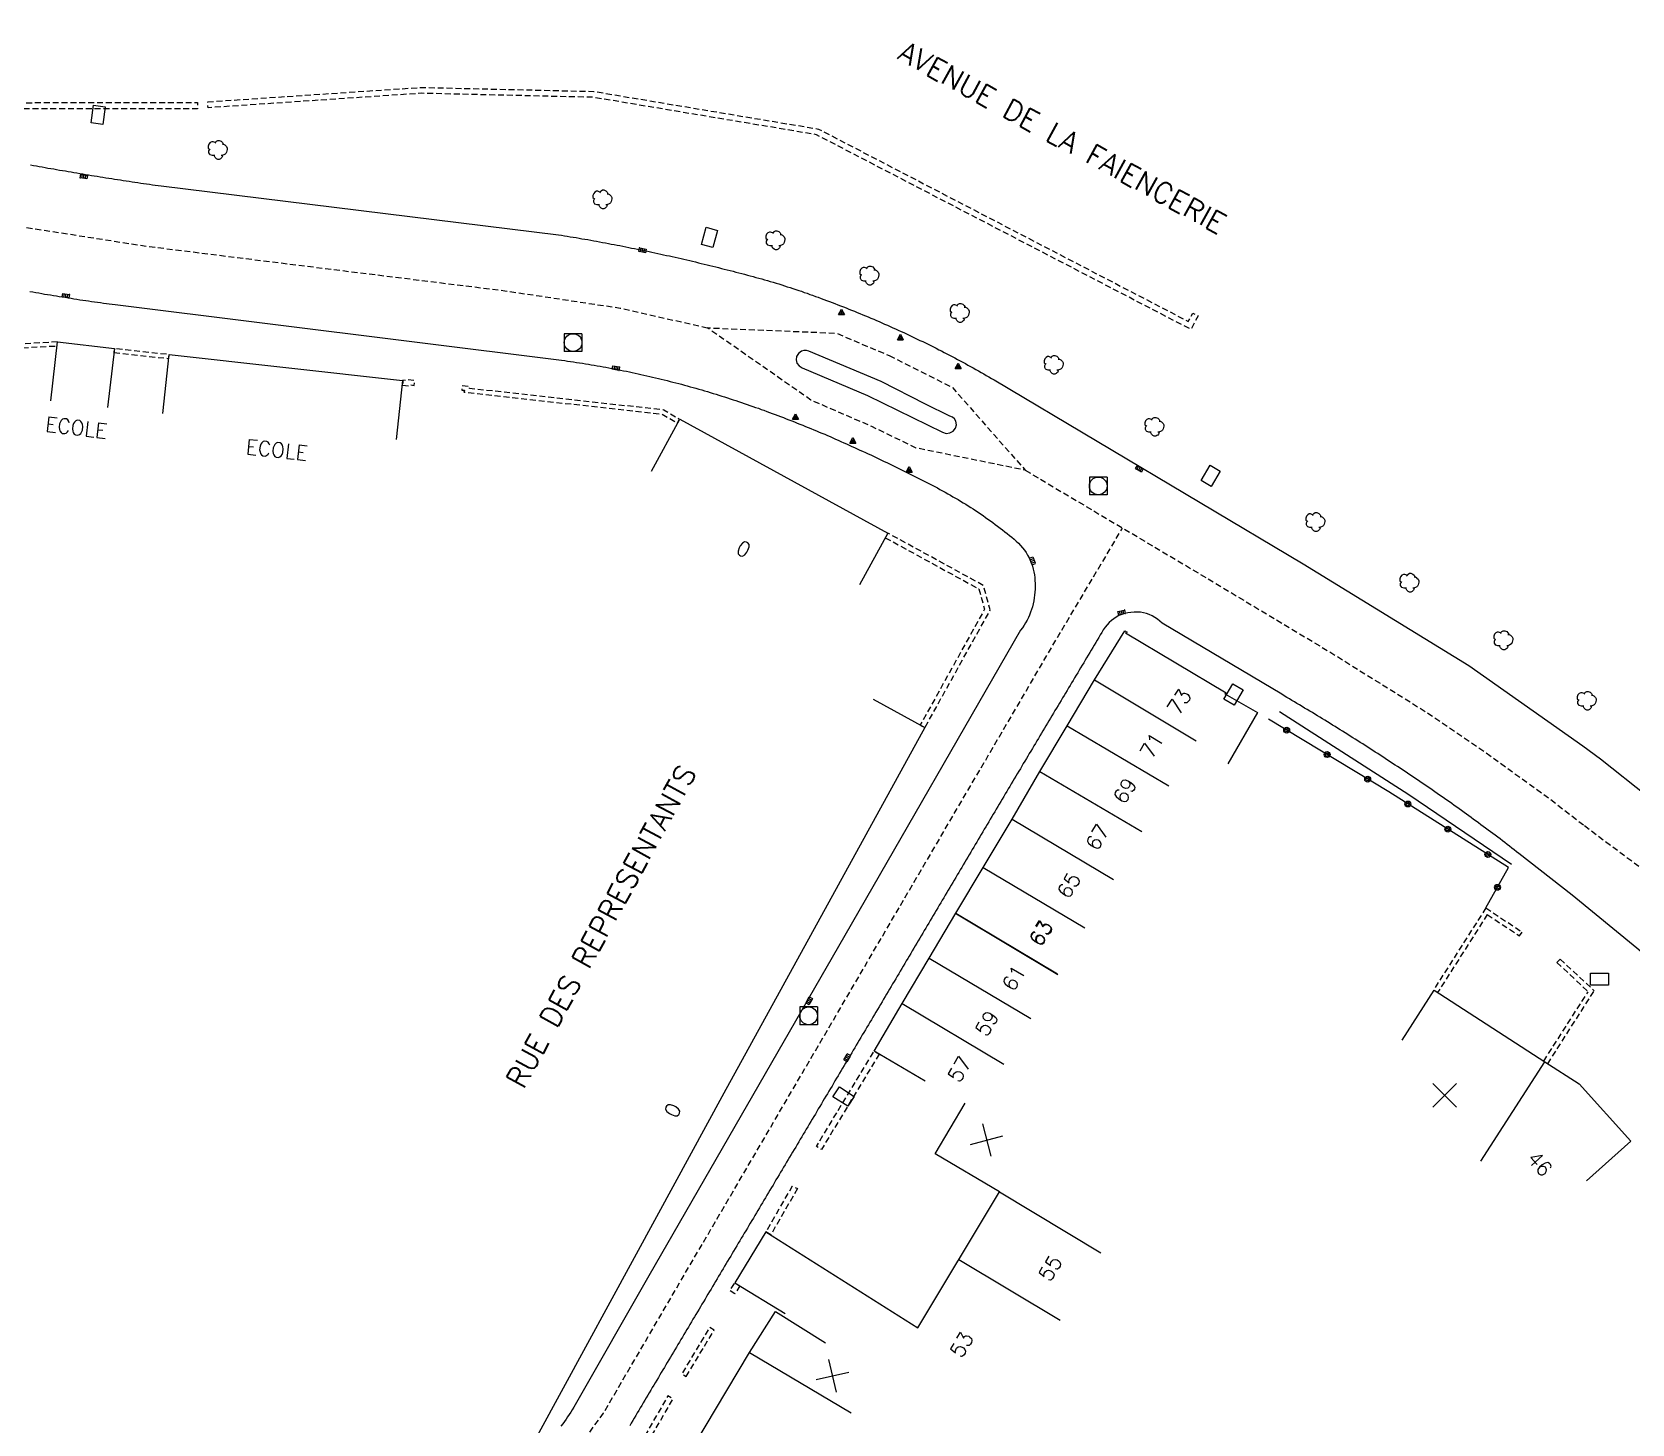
# Model space of a CAD drawing. Header units: millimetres. Extents: x 116000 to 117000, y 126000 to 127000.
# Drawn here: x 116267 to 116402.3, y 126624 to 126741.8 of the extents above; entities that cross this region are included whole.
import ezdxf
from ezdxf.enums import TextEntityAlignment as Align

# ---------------------------------------------------------------- set-up
doc = ezdxf.new("R2010")
doc.units = ezdxf.units.MM
doc.linetypes.add('DASHED', pattern=[0.75, 0.5, -0.25])
doc.layers.get('0').update_dxf_attribs({"linetype": 'CONTINUOUS'})
for name, color, linetype in [('W0001', 6, 'DASHED'), ('W0008', 7, 'CONTINUOUS'), ('W0100', 7, 'CONTINUOUS'), ('W0112', 1, 'DASHED'), ('W0300', 7, 'CONTINUOUS'), ('W0322', 7, 'CONTINUOUS'), ('W0400', 7, 'CONTINUOUS'), ('W0420', 7, 'CONTINUOUS'), ('W0851', 7, 'CONTINUOUS'), ('W0984', 7, 'CONTINUOUS'), ('W0989', 7, 'CONTINUOUS'), ('W0991', 7, 'CONTINUOUS'), ('W1102', 7, 'CONTINUOUS'), ('W1471', 7, 'CONTINUOUS')]:
    doc.layers.add(name, color=color, linetype=linetype)
doc.styles.get("Standard").update_dxf_attribs({"font": 'romans.shx', "width": 0.85})

# ---------------------------------------------------------------- blocks, each defined once
blk = doc.blocks.new('t991o')
at = {"color": 0, "linetype": 'Continuous'}
for p, q in [((-1, 1), (1, -1)), ((-1, -1), (1, 1))]:
    blk.add_line(p, q, dxfattribs=at)
blk = doc.blocks.new('T1471')
at = {"color": 0, "linetype": 'Continuous', "flags": 128}
blk.add_lwpolyline([(-0.75, -0.5), (-0.75, 0.5), (0.75, 0.5), (0.75, -0.5), (-0.75, -0.5)], dxfattribs=at)
blk = doc.blocks.new('T400')
for p, q in [((-0.15, 0.3), (0.15, 0.3)), ((-0.15, -0.25), (-0.15, 0.3)), ((-0.15, 0.15), (0.15, 0.15)), ((-0.15, 0), (0.15, 0)), ((0.15, 0.3), (0.15, -0.25)), ((-0.15, -0.15), (0.15, -0.15)), ((-0.15, -0.25), (-0.15, -0.3)), ((-0.15, -0.3), (0.15, -0.3)), ((0.15, -0.3), (0.15, -0.25))]:
    blk.add_line(p, q)
blk = doc.blocks.new('T420')
for p, q in [((0.75, 0.75), (-0.75, 0.75)), ((-0.75, 0.75), (-0.75, -0.75)), ((0.75, 0.75), (0.75, -0.75)), ((0.75, -0.75), (-0.75, -0.75))]:
    blk.add_line(p, q)
blk.add_ellipse((0, 0), major_axis=(-0.53, 0.53), ratio=1, start_param=3.926991, end_param=10.210176)
blk = doc.blocks.new('T300')
for p, q in [((-0.8, 0.51), (-0.86, 0.34)), ((-0.86, 0.34), (-0.86, 0.17)), ((-0.86, 0.17), (-0.74, 0.06)), ((-0.69, 0.63), (-0.8, 0.51)), ((-0.8, -0.06), (-0.74, 0.06)), ((-0.74, 0.06), (-0.69, 0.11)), ((-0.57, 0.69), (-0.69, 0.63)), ((-0.46, 0.69), (-0.57, 0.69)), ((-0.29, 0.63), (-0.46, 0.69)), ((-0.29, 0.63), (-0.17, 0.74)), ((-0.23, 0.57), (-0.29, 0.63)), ((-0.17, 0.74), (-0.06, 0.8)), ((-0.06, 0.8), (0.06, 0.8)), ((0.06, 0.8), (0.23, 0.74)), ((0.23, 0.74), (0.34, 0.63)), ((0.34, 0.63), (0.4, 0.51)), ((0.46, 0.46), (0.34, 0.46)), ((0.4, 0.51), (0.4, 0.46)), ((0.57, 0.4), (0.46, 0.46)), ((0.57, 0.4), (0.69, 0.29)), ((0.69, 0.29), (0.74, 0.17)), ((0.74, 0.06), (0.69, -0.17)), ((0.74, 0.17), (0.74, 0.06)), ((-0.8, -0.17), (-0.8, -0.06)), ((-0.8, -0.23), (-0.8, -0.17)), ((-0.74, -0.34), (-0.8, -0.23)), ((-0.69, -0.4), (-0.74, -0.34)), ((-0.51, -0.46), (-0.69, -0.4)), ((-0.4, -0.46), (-0.51, -0.46)), ((-0.4, -0.46), (-0.34, -0.46)), ((-0.34, -0.46), (-0.34, -0.4)), ((-0.34, -0.51), (-0.34, -0.46)), ((-0.29, -0.63), (-0.34, -0.51)), ((-0.17, -0.74), (-0.29, -0.63)), ((-0.06, -0.8), (-0.17, -0.74)), ((0.06, -0.8), (-0.06, -0.8)), ((0.17, -0.74), (0.06, -0.8)), ((0.23, -0.69), (0.17, -0.74)), ((0.29, -0.46), (0.23, -0.46)), ((0.29, -0.63), (0.23, -0.69)), ((0.46, -0.4), (0.29, -0.46)), ((0.34, -0.51), (0.29, -0.63)), ((0.34, -0.51), (0.34, -0.46)), ((0.57, -0.34), (0.46, -0.4)), ((0.63, -0.29), (0.57, -0.34)), ((0.69, -0.17), (0.63, -0.29))]:
    blk.add_line(p, q)
blk = doc.blocks.new('T851')
for p, q in [((-0.25, -0.15), (0, 0.32)), ((0, 0.32), (0.25, -0.15)), ((-0.25, -0.15), (0.25, -0.15))]:
    blk.add_line(p, q)
for major_axis in [(-0.106, 0.106), (-0.0354, 0.0354), (-0.0236, 0.0236)]:
    blk.add_ellipse((0, 0), major_axis=major_axis, ratio=1, start_param=3.926991, end_param=10.210176)
blk = doc.blocks.new('t322o')
at = {"color": 0, "linetype": 'Continuous'}
for radius in [0.25, 0.15]:
    blk.add_circle((0, 0), radius, dxfattribs=at)

msp = doc.modelspace()

# ---------------------------------------------------------------- linework, layer by layer
at = {"layer": 'W0001', "flags": 128}
for points in [[(116254.04, 126727.9), (116266.67, 126725.2), (116276.72, 126723.64), (116290.17, 126721.96), (116306.96, 126719.88), (116316.72, 126718.41), (116324.09, 126716.74)], [(116350.99, 126704.69), (116366.05, 126695.74), (116376.73, 126689.33), (116385.05, 126684.14), (116390.29, 126680.55), (116395.45, 126676.82)], [(116261.88, 126599.78), (116268.23, 126599.45), (116274.39, 126600.15), (116278.57, 126600.86), (116282.05, 126602.47), (116285.86, 126603.78), (116290.27, 126605.88), (116295.32, 126608.93), (116301.66, 126613.39), (116308.9, 126618.49), (116312.72, 126621.35), (116315.3, 126624.9), (116318.38, 126630.17), (116326.73, 126644.45), (116338.93, 126665.31), (116353.83, 126690.74), (116359.22, 126699.8)]]:
    msp.add_lwpolyline(points, dxfattribs=at)
msp.add_lwpolyline([(116339.47, 126714.39), (116344.8, 126711.72), (116350.99, 126704.69), (116341.75, 126706.57), (116338.02, 126708.38), (116332.86, 126710.62), (116324.09, 126716.74), (116335, 126716.29)], close=True, dxfattribs=at)
at = {"layer": 'W0001'}
msp.add_lwpolyline([(116395.45, 126676.82), (116398.28, 126674.63), (116411.28, 126664.89), (116422.03, 126653.44), (116432.28, 126643.61)], dxfattribs=at)
at = {"layer": 'W0008', "flags": 128}
for points in [[(116266.85, 126730.52), (116267.1, 126730.48), (116267.34, 126730.44), (116267.58, 126730.39), (116267.83, 126730.35), (116268.07, 126730.31), (116268.32, 126730.26), (116268.56, 126730.22), (116268.81, 126730.18), (116269.05, 126730.13), (116269.3, 126730.09), (116269.54, 126730.05), (116269.79, 126730.01), (116270.03, 126729.97), (116270.28, 126729.93), (116270.52, 126729.88), (116270.77, 126729.84), (116271.01, 126729.8), (116271.26, 126729.76), (116271.5, 126729.72), (116271.75, 126729.68), (116271.99, 126729.64), (116272.24, 126729.6), (116272.48, 126729.56), (116272.73, 126729.52), (116272.97, 126729.48), (116273.22, 126729.44), (116273.46, 126729.4), (116273.71, 126729.37), (116273.96, 126729.33), (116274.2, 126729.29), (116274.45, 126729.25), (116274.69, 126729.21), (116274.94, 126729.17), (116275.18, 126729.14), (116275.43, 126729.1), (116275.67, 126729.06), (116275.92, 126729.03), (116276.17, 126728.99), (116276.41, 126728.95), (116276.66, 126728.92), (116276.9, 126728.88), (116277.15, 126728.84), (116277.4, 126728.81), (116277.64, 126728.77), (116277.89, 126728.74), (116311.5, 126724.62), (116311.75, 126724.58), (116312, 126724.53), (116312.25, 126724.49), (116312.5, 126724.45), (116312.74, 126724.41), (116312.99, 126724.37), (116313.24, 126724.33), (116313.49, 126724.28), (116313.74, 126724.24), (116313.98, 126724.2), (116314.23, 126724.15), (116314.48, 126724.11), (116314.73, 126724.06), (116314.97, 126724.02), (116315.22, 126723.97), (116315.47, 126723.92), (116315.72, 126723.88), (116315.96, 126723.83), (116316.21, 126723.78), (116316.46, 126723.74), (116316.7, 126723.69), (116316.95, 126723.64), (116317.2, 126723.59), (116317.44, 126723.54), (116317.69, 126723.49), (116317.94, 126723.44), (116318.18, 126723.39), (116318.43, 126723.34), (116318.68, 126723.29), (116318.92, 126723.24), (116319.17, 126723.19), (116319.41, 126723.14), (116319.66, 126723.08), (116319.91, 126723.03), (116320.15, 126722.98), (116320.4, 126722.92), (116320.64, 126722.87), (116320.89, 126722.82), (116321.13, 126722.76), (116321.38, 126722.71), (116321.62, 126722.65), (116321.87, 126722.6), (116322.11, 126722.54), (116322.36, 126722.48), (116322.6, 126722.43), (116322.85, 126722.37), (116323.09, 126722.31), (116323.34, 126722.25), (116323.58, 126722.19), (116323.83, 126722.13), (116324.07, 126722.08), (116324.31, 126722.02), (116324.56, 126721.96), (116324.8, 126721.89), (116325.05, 126721.83), (116325.29, 126721.77), (116325.53, 126721.71), (116325.78, 126721.65), (116326.02, 126721.59), (116326.27, 126721.52), (116326.51, 126721.46), (116326.75, 126721.4), (116327, 126721.33), (116327.24, 126721.27), (116327.48, 126721.2), (116327.73, 126721.14), (116327.97, 126721.07), (116328.21, 126721.01), (116328.45, 126720.94), (116328.7, 126720.88), (116328.94, 126720.81), (116329.18, 126720.74), (116329.42, 126720.67), (116329.66, 126720.6), (116329.91, 126720.53), (116330.15, 126720.45), (116330.39, 126720.38), (116330.63, 126720.3), (116330.86, 126720.22), (116331.1, 126720.15), (116331.34, 126720.07), (116331.58, 126719.99), (116331.82, 126719.91), (116332.06, 126719.83), (116332.29, 126719.74), (116332.53, 126719.66), (116332.77, 126719.57), (116333, 126719.49), (116333.24, 126719.4), (116333.48, 126719.32), (116333.71, 126719.23), (116333.95, 126719.14), (116334.18, 126719.05), (116334.42, 126718.97), (116334.65, 126718.88), (116334.89, 126718.79), (116335.13, 126718.69), (116335.36, 126718.6), (116335.6, 126718.51), (116335.83, 126718.42), (116336.07, 126718.33), (116336.3, 126718.23), (116336.54, 126718.14), (116336.77, 126718.04), (116337, 126717.95), (116337.24, 126717.85), (116337.47, 126717.75), (116337.7, 126717.66), (116337.93, 126717.56), (116338.17, 126717.46), (116338.4, 126717.36), (116338.63, 126717.26), (116338.86, 126717.16), (116339.09, 126717.06), (116339.33, 126716.96), (116339.56, 126716.86), (116339.79, 126716.75), (116340.02, 126716.65), (116340.25, 126716.54), (116340.48, 126716.44), (116340.71, 126716.33), (116340.93, 126716.23), (116341.16, 126716.12), (116341.39, 126716.01), (116341.62, 126715.9), (116341.85, 126715.79), (116342.08, 126715.68), (116342.31, 126715.57), (116342.54, 126715.46), (116342.76, 126715.35), (116342.99, 126715.24), (116343.22, 126715.12), (116343.45, 126715.01), (116343.67, 126714.89), (116343.9, 126714.78), (116344.12, 126714.66), (116344.35, 126714.54), (116344.57, 126714.43), (116344.8, 126714.31), (116345.02, 126714.19), (116345.25, 126714.07), (116345.47, 126713.95), (116345.7, 126713.83), (116345.92, 126713.71), (116346.14, 126713.59), (116346.36, 126713.46), (116346.59, 126713.34), (116346.81, 126713.22), (116347.03, 126713.09), (116347.25, 126712.97), (116347.47, 126712.84), (116347.69, 126712.71), (116347.91, 126712.59), (116348.13, 126712.46), (116348.35, 126712.33), (116374.5, 126696.78), (116388.5, 126688.16), (116398.16, 126681.37)], [(116266.8, 126719.82), (116267.05, 126719.77), (116267.3, 126719.73), (116267.55, 126719.69), (116267.79, 126719.65), (116268.04, 126719.6), (116268.29, 126719.56), (116268.54, 126719.52), (116268.79, 126719.48), (116269.03, 126719.44), (116269.28, 126719.4), (116269.53, 126719.36), (116269.78, 126719.32), (116270.03, 126719.28), (116270.27, 126719.24), (116270.52, 126719.2), (116270.77, 126719.16), (116271.02, 126719.12), (116271.27, 126719.08), (116271.51, 126719.05), (116271.76, 126719.01), (116272.01, 126718.97), (116272.26, 126718.94), (116272.51, 126718.9), (116272.76, 126718.87), (116273.01, 126718.83), (116273.26, 126718.8), (116273.5, 126718.76), (116273.75, 126718.73), (116274, 126718.7), (116311.77, 126713.99), (116312.03, 126713.96), (116312.28, 126713.92), (116312.53, 126713.89), (116312.78, 126713.85), (116313.03, 126713.81), (116313.28, 126713.78), (116313.53, 126713.74), (116313.78, 126713.7), (116314.03, 126713.66), (116314.27, 126713.62), (116314.52, 126713.57), (116314.77, 126713.53), (116315.02, 126713.49), (116315.27, 126713.44), (116315.52, 126713.4), (116315.77, 126713.35), (116316.01, 126713.31), (116316.26, 126713.26), (116316.51, 126713.21), (116316.76, 126713.16), (116317, 126713.11), (116317.25, 126713.06), (116317.5, 126713.01), (116317.74, 126712.96), (116317.99, 126712.91), (116318.24, 126712.85), (116318.48, 126712.8), (116318.73, 126712.74), (116318.98, 126712.69), (116319.22, 126712.63), (116319.47, 126712.57), (116319.71, 126712.52), (116319.96, 126712.46), (116320.2, 126712.4), (116320.45, 126712.34), (116320.69, 126712.28), (116320.94, 126712.21), (116321.18, 126712.15), (116321.43, 126712.09), (116321.67, 126712.02), (116321.91, 126711.96), (116322.16, 126711.89), (116322.4, 126711.83), (116322.64, 126711.76), (116322.89, 126711.69), (116323.13, 126711.62), (116323.37, 126711.55), (116323.62, 126711.48), (116323.86, 126711.41), (116324.1, 126711.34), (116324.34, 126711.27), (116324.59, 126711.19), (116324.83, 126711.12), (116325.07, 126711.04), (116325.31, 126710.97), (116325.55, 126710.89), (116325.79, 126710.82), (116326.03, 126710.74), (116326.27, 126710.66), (116326.51, 126710.58), (116326.74, 126710.5), (116326.98, 126710.42), (116327.22, 126710.34), (116327.46, 126710.26), (116327.7, 126710.18), (116327.93, 126710.09), (116328.17, 126710.01), (116328.41, 126709.93), (116328.64, 126709.84), (116328.88, 126709.76), (116329.12, 126709.67), (116329.35, 126709.58), (116329.59, 126709.5), (116329.82, 126709.41), (116330.06, 126709.32), (116330.29, 126709.23), (116330.53, 126709.14), (116330.76, 126709.05), (116330.99, 126708.96), (116331.23, 126708.87), (116331.46, 126708.78), (116331.69, 126708.68), (116331.93, 126708.59), (116332.16, 126708.5), (116332.39, 126708.4), (116332.63, 126708.31), (116332.86, 126708.21), (116333.09, 126708.11), (116333.32, 126708.02), (116333.55, 126707.92), (116333.78, 126707.82), (116334.02, 126707.73), (116334.25, 126707.63), (116334.48, 126707.53), (116334.71, 126707.43), (116334.94, 126707.33), (116335.17, 126707.23), (116335.4, 126707.12), (116335.63, 126707.02), (116335.86, 126706.92), (116336.09, 126706.82), (116336.31, 126706.71), (116336.54, 126706.61), (116336.77, 126706.51), (116337, 126706.4), (116337.23, 126706.3), (116337.46, 126706.19), (116337.69, 126706.09), (116337.91, 126705.98), (116338.14, 126705.87), (116338.37, 126705.76), (116338.6, 126705.66), (116338.82, 126705.55), (116339.05, 126705.44), (116339.28, 126705.33), (116339.5, 126705.22), (116339.73, 126705.11), (116339.96, 126705), (116340.18, 126704.89), (116340.41, 126704.78), (116340.63, 126704.67), (116340.86, 126704.56), (116341.09, 126704.45), (116341.31, 126704.34), (116341.54, 126704.22), (116341.76, 126704.11), (116341.99, 126704), (116342.21, 126703.88), (116342.44, 126703.77), (116342.66, 126703.65), (116342.88, 126703.54), (116343.1, 126703.42), (116343.33, 126703.3), (116343.55, 126703.19), (116343.77, 126703.07), (116343.99, 126702.95), (116344.21, 126702.82), (116344.43, 126702.7), (116344.65, 126702.58), (116344.87, 126702.45), (116345.08, 126702.33), (116345.3, 126702.2), (116345.52, 126702.07), (116345.73, 126701.94), (116345.95, 126701.81), (116346.16, 126701.68), (116346.37, 126701.54), (116346.58, 126701.41), (116346.79, 126701.27), (116347, 126701.13), (116347.21, 126700.99), (116347.42, 126700.85), (116347.63, 126700.7), (116347.83, 126700.55), (116348.04, 126700.41), (116348.24, 126700.26), (116348.44, 126700.1), (116348.65, 126699.95), (116348.85, 126699.8), (116349.06, 126699.65), (116349.26, 126699.49), (116349.46, 126699.34), (116349.66, 126699.18), (116349.86, 126699.02), (116350.05, 126698.86), (116350.23, 126698.68), (116350.41, 126698.51), (116350.59, 126698.32), (116350.75, 126698.13), (116350.91, 126697.93), (116351.06, 126697.72), (116351.19, 126697.5), (116351.32, 126697.27), (116351.42, 126697.03), (116351.52, 126696.8), (116351.6, 126696.56), (116351.66, 126696.33), (116351.72, 126696.09), (116351.76, 126695.85), (116351.79, 126695.61), (116351.81, 126695.36), (116351.82, 126695.12), (116351.83, 126694.87), (116351.82, 126694.62), (116351.8, 126694.38), (116351.78, 126694.13), (116351.75, 126693.88), (116351.71, 126693.63), (116351.66, 126693.38), (116351.59, 126693.14), (116351.52, 126692.9), (116351.44, 126692.67), (116351.35, 126692.44), (116351.25, 126692.22), (116351.14, 126692), (116351.01, 126691.78), (116350.88, 126691.57), (116350.74, 126691.36), (116350.58, 126691.16), (116335.73, 126665.32), (116319.15, 126636.52), (116312.91, 126625.62), (116312.79, 126625.41), (116312.66, 126625.2), (116312.54, 126624.99), (116312.41, 126624.79), (116312.27, 126624.59), (116312.14, 126624.39), (116312, 126624.2), (116311.86, 126624), (116311.71, 126623.81)], [(116392.75, 126672.26), (116392.55, 126672.41), (116392.35, 126672.57), (116392.15, 126672.72), (116391.95, 126672.88), (116391.75, 126673.03), (116391.55, 126673.18), (116391.35, 126673.34), (116391.15, 126673.49), (116390.95, 126673.64), (116390.74, 126673.8), (116390.54, 126673.95), (116390.34, 126674.1), (116390.14, 126674.25), (116389.93, 126674.4), (116389.73, 126674.55), (116389.53, 126674.7), (116389.32, 126674.85), (116389.12, 126675), (116388.91, 126675.15), (116388.71, 126675.3), (116388.51, 126675.45), (116388.3, 126675.6), (116388.1, 126675.74), (116387.89, 126675.89), (116387.69, 126676.04), (116387.48, 126676.19), (116387.27, 126676.33), (116387.07, 126676.48), (116386.86, 126676.62), (116386.65, 126676.77), (116386.45, 126676.91), (116386.24, 126677.06), (116386.03, 126677.2), (116385.82, 126677.35), (116385.62, 126677.49), (116385.41, 126677.64), (116385.2, 126677.78), (116384.99, 126677.92), (116384.78, 126678.06), (116384.57, 126678.21), (116384.37, 126678.35), (116384.16, 126678.49), (116383.95, 126678.63), (116383.74, 126678.77), (116383.53, 126678.91), (116383.32, 126679.05), (116383.11, 126679.19), (116382.9, 126679.33), (116382.69, 126679.47), (116382.48, 126679.61), (116382.27, 126679.75), (116382.06, 126679.88), (116381.85, 126680.02), (116381.64, 126680.16), (116381.43, 126680.3), (116381.22, 126680.43), (116381.01, 126680.57), (116380.8, 126680.71), (116380.59, 126680.85), (116380.38, 126680.98), (116380.17, 126681.12), (116379.96, 126681.25), (116379.75, 126681.39), (116379.53, 126681.53), (116379.32, 126681.66), (116379.11, 126681.8), (116378.9, 126681.93), (116378.69, 126682.06), (116378.47, 126682.2), (116378.26, 126682.33), (116378.05, 126682.47), (116377.83, 126682.6), (116377.62, 126682.73), (116377.41, 126682.87), (116377.19, 126683), (116376.98, 126683.13), (116376.77, 126683.26), (116376.55, 126683.4), (116376.34, 126683.53), (116376.13, 126683.66), (116375.91, 126683.79), (116375.7, 126683.92), (116375.48, 126684.05), (116375.27, 126684.18), (116375.05, 126684.31), (116374.84, 126684.44), (116374.62, 126684.57), (116374.41, 126684.7), (116374.19, 126684.83), (116373.97, 126684.96), (116373.76, 126685.09), (116373.54, 126685.22), (116373.33, 126685.35), (116373.11, 126685.47), (116372.89, 126685.6), (116372.68, 126685.73), (116362.57, 126691.74), (116362.37, 126691.93), (116362.16, 126692.1), (116361.94, 126692.24), (116361.72, 126692.37), (116361.48, 126692.48), (116361.24, 126692.56), (116361, 126692.62), (116360.74, 126692.67), (116360.48, 126692.69), (116360.21, 126692.69), (116359.93, 126692.66), (116359.66, 126692.62), (116359.4, 126692.56), (116359.15, 126692.48), (116358.91, 126692.39), (116358.69, 126692.27), (116358.48, 126692.13), (116358.27, 126691.98), (116358.09, 126691.81), (116357.91, 126691.62), (116357.74, 126691.41), (116357.59, 126691.18), (116357.46, 126690.96), (116357.33, 126690.75), (116357.21, 126690.54), (116357.08, 126690.32), (116356.95, 126690.11), (116356.82, 126689.9), (116356.69, 126689.68), (116356.57, 126689.47), (116356.44, 126689.26), (116356.31, 126689.04), (116356.18, 126688.83), (116356.05, 126688.62), (116355.93, 126688.4), (116355.8, 126688.19), (116355.67, 126687.98), (116355.54, 126687.76), (116355.42, 126687.55), (116355.29, 126687.34), (116355.16, 126687.12), (116355.03, 126686.91), (116354.9, 126686.7), (116354.78, 126686.48), (116354.65, 126686.27), (116354.52, 126686.06), (116354.39, 126685.84), (116354.27, 126685.63), (116354.14, 126685.42), (116354.01, 126685.2), (116353.88, 126684.99), (116353.76, 126684.78), (116353.63, 126684.56), (116353.5, 126684.35), (116353.37, 126684.14), (116353.24, 126683.92), (116353.12, 126683.71), (116352.99, 126683.5), (116352.86, 126683.28), (116352.73, 126683.07), (116352.61, 126682.86), (116352.48, 126682.64), (116352.35, 126682.43), (116352.22, 126682.22), (116352.1, 126682), (116351.97, 126681.79), (116351.84, 126681.57), (116351.71, 126681.36), (116351.59, 126681.15), (116351.46, 126680.93), (116351.33, 126680.72), (116351.21, 126680.51), (116351.08, 126680.29), (116350.95, 126680.08), (116350.82, 126679.87), (116350.7, 126679.65), (116350.57, 126679.44), (116350.44, 126679.22), (116350.31, 126679.01), (116350.19, 126678.8), (116350.06, 126678.58), (116349.93, 126678.37), (116349.8, 126678.16), (116349.68, 126677.94), (116349.55, 126677.73), (116349.42, 126677.52), (116349.3, 126677.3), (116349.17, 126677.09), (116349.04, 126676.87), (116348.91, 126676.66), (116348.79, 126676.45), (116348.66, 126676.23), (116348.53, 126676.02), (116348.41, 126675.8), (116348.28, 126675.59), (116348.15, 126675.38), (116348.02, 126675.16), (116347.9, 126674.95), (116347.77, 126674.73), (116347.64, 126674.52), (116347.52, 126674.31), (116347.39, 126674.09), (116347.26, 126673.88), (116347.14, 126673.66), (116347.01, 126673.45), (116346.88, 126673.23), (116346.75, 126673.02), (116346.63, 126672.81), (116346.5, 126672.59), (116346.37, 126672.38), (116346.25, 126672.16), (116346.12, 126671.95), (116345.99, 126671.74), (116345.87, 126671.52), (116345.74, 126671.31), (116345.61, 126671.09), (116345.49, 126670.88), (116345.36, 126670.66), (116345.23, 126670.45), (116345.11, 126670.24), (116344.98, 126670.02), (116344.85, 126669.81), (116344.73, 126669.59), (116344.6, 126669.38), (116344.47, 126669.16), (116344.35, 126668.95), (116344.22, 126668.74), (116344.09, 126668.52), (116343.97, 126668.31), (116343.84, 126668.09), (116343.71, 126667.88), (116343.59, 126667.66), (116343.46, 126667.45), (116343.33, 126667.24), (116343.21, 126667.02), (116343.08, 126666.81), (116342.95, 126666.59), (116342.82, 126666.38), (116342.7, 126666.16), (116342.57, 126665.95), (116342.44, 126665.74), (116342.32, 126665.52), (116342.19, 126665.31), (116342.06, 126665.09), (116341.94, 126664.88), (116341.81, 126664.67), (116341.68, 126664.45), (116341.56, 126664.24), (116341.43, 126664.02), (116341.3, 126663.81), (116341.18, 126663.59), (116341.05, 126663.38), (116340.92, 126663.17), (116340.79, 126662.95), (116340.67, 126662.74), (116340.54, 126662.52), (116340.41, 126662.31), (116340.28, 126662.09), (116340.15, 126661.87), (116340.03, 126661.66), (116339.9, 126661.44), (116339.77, 126661.23), (116339.64, 126661.01), (116339.51, 126660.79), (116339.39, 126660.58), (116339.26, 126660.36), (116339.13, 126660.15), (116339, 126659.93), (116338.87, 126659.71), (116338.74, 126659.5), (116338.62, 126659.28), (116338.49, 126659.07), (116338.36, 126658.85), (116338.23, 126658.64), (116338.1, 126658.42), (116337.97, 126658.2), (116337.85, 126657.99), (116337.72, 126657.77), (116337.59, 126657.56), (116337.46, 126657.34), (116337.33, 126657.12), (116337.2, 126656.91), (116337.08, 126656.69), (116336.95, 126656.48), (116336.82, 126656.26), (116336.69, 126656.04), (116336.56, 126655.83), (116336.43, 126655.61), (116336.31, 126655.4), (116336.18, 126655.18), (116336.05, 126654.96), (116335.92, 126654.75), (116335.79, 126654.53), (116335.66, 126654.32), (116335.53, 126654.1), (116335.41, 126653.89), (116335.28, 126653.67), (116335.15, 126653.45), (116335.02, 126653.24), (116334.89, 126653.02), (116334.76, 126652.81), (116334.64, 126652.59), (116334.51, 126652.37), (116334.38, 126652.16), (116334.25, 126651.94), (116334.12, 126651.73), (116333.99, 126651.51), (116333.87, 126651.3), (116333.74, 126651.08), (116333.61, 126650.87), (116333.48, 126650.65), (116333.36, 126650.44), (116333.23, 126650.22), (116333.1, 126650.01), (116332.97, 126649.79), (116332.84, 126649.58), (116332.72, 126649.36), (116332.59, 126649.15), (116332.46, 126648.94), (116332.33, 126648.72), (116332.21, 126648.51), (116332.08, 126648.29), (116331.95, 126648.08), (116331.82, 126647.86), (116331.69, 126647.65), (116331.57, 126647.43), (116331.44, 126647.22), (116331.31, 126647), (116331.18, 126646.79), (116331.05, 126646.57), (116330.93, 126646.36), (116330.8, 126646.15), (116330.67, 126645.93), (116330.54, 126645.72), (116330.42, 126645.5), (116330.29, 126645.29), (116330.16, 126645.07), (116330.03, 126644.86), (116329.9, 126644.64), (116329.78, 126644.43), (116329.65, 126644.21), (116329.52, 126644), (116329.39, 126643.78), (116329.26, 126643.57), (116329.14, 126643.36), (116329.01, 126643.14), (116328.88, 126642.93), (116328.75, 126642.71), (116328.63, 126642.5), (116328.5, 126642.28), (116328.37, 126642.07), (116328.24, 126641.85), (116328.11, 126641.64), (116327.99, 126641.42), (116327.86, 126641.21), (116327.73, 126640.99), (116327.6, 126640.78), (116327.48, 126640.57), (116327.35, 126640.35), (116327.22, 126640.14), (116327.09, 126639.92), (116326.96, 126639.71), (116326.84, 126639.49), (116326.71, 126639.28), (116326.58, 126639.06), (116326.45, 126638.85), (116326.32, 126638.63), (116326.2, 126638.42), (116326.07, 126638.2), (116325.94, 126637.99), (116325.81, 126637.78), (116325.69, 126637.56), (116325.56, 126637.35), (116325.43, 126637.13), (116325.3, 126636.92), (116325.17, 126636.7), (116325.05, 126636.49), (116324.92, 126636.27), (116324.79, 126636.06), (116324.66, 126635.84), (116324.53, 126635.63), (116324.41, 126635.41), (116324.28, 126635.2), (116324.15, 126634.99), (116324.02, 126634.77), (116323.9, 126634.56), (116323.77, 126634.34), (116323.64, 126634.13), (116323.51, 126633.92), (116323.39, 126633.7), (116323.26, 126633.49), (116323.13, 126633.27), (116323.01, 126633.06), (116322.88, 126632.85), (116322.75, 126632.63), (116322.62, 126632.42), (116322.5, 126632.2), (116322.37, 126631.99), (116322.24, 126631.78), (116322.11, 126631.56), (116321.99, 126631.35), (116321.86, 126631.13), (116321.73, 126630.92), (116321.6, 126630.71), (116321.48, 126630.49), (116321.35, 126630.28), (116321.22, 126630.06), (116321.09, 126629.85), (116320.97, 126629.64), (116320.84, 126629.42), (116320.71, 126629.21), (116320.58, 126628.99), (116320.46, 126628.78), (116320.33, 126628.57), (116320.2, 126628.35), (116320.07, 126628.14), (116319.95, 126627.92), (116319.82, 126627.71), (116319.69, 126627.49), (116319.56, 126627.28), (116319.44, 126627.07), (116319.31, 126626.85), (116319.18, 126626.64), (116319.06, 126626.42), (116318.93, 126626.21), (116318.8, 126626), (116318.67, 126625.78), (116318.55, 126625.57), (116318.42, 126625.35), (116318.29, 126625.14), (116318.16, 126624.93), (116318.04, 126624.71), (116317.91, 126624.5), (116317.78, 126624.28), (116317.65, 126624.07), (116317.53, 126623.84)], [(116392.12, 126671.34), (116383.44, 126677.22), (116372.48, 126684.24)]]:
    msp.add_lwpolyline(points, dxfattribs=at)
msp.add_lwpolyline([(116338.81, 126712.21), (116332.68, 126714.76), (116332.47, 126714.82), (116332.26, 126714.82), (116332.05, 126714.76), (116331.8, 126714.57), (116331.64, 126714.3), (116331.6, 126714.02), (116331.67, 126713.76), (116331.85, 126713.51), (116332.12, 126713.35), (116337.64, 126711.01), (116343.99, 126707.91), (116344.29, 126707.81), (116344.61, 126707.84), (116344.89, 126707.99), (116345.09, 126708.24), (116345.16, 126708.54), (116345.1, 126708.84), (116344.99, 126709.03), (116344.82, 126709.18), (116344.62, 126709.27), (116342.56, 126710.29)], close=True, dxfattribs=at)
at = {"layer": 'W0008'}
for points in [[(116398.16, 126681.37), (116399.65, 126680.26), (116403.61, 126677.12)], [(116427.13, 126641.3), (116425.16, 126643.19), (116419.82, 126648.28), (116412.56, 126655.24), (116404.24, 126662.95), (116402.73, 126664.24), (116397.26, 126668.74), (116392.75, 126672.26)]]:
    msp.add_lwpolyline(points, dxfattribs=at)
at = {"layer": 'W0100', "flags": 128}
for points in [[(116268.55, 126710.57), (116269.13, 126715.54), (116273.94, 126714.98), (116273.36, 126710.01)], [(116278.03, 126709.5), (116278.58, 126714.47), (116298.32, 126712.27), (116297.77, 126707.3)], [(116319.36, 126704.61), (116321.76, 126709), (116339.36, 126699.37), (116336.96, 126694.98)], [(116342.51, 126653), (116338.2, 126655.54), (116340.58, 126659.57), (116342.87, 126663.41), (116345.12, 126667.21), (116347.44, 126671.09), (116349.87, 126675.17), (116352.23, 126679.19), (116354.53, 126683.07), (116356.85, 126686.95), (116359.41, 126691.1), (116359.61, 126690.98), (116359.47, 126690.93), (116367.98, 126685.86), (116367.86, 126685.77), (116370.62, 126684.19), (116368.12, 126679.85)], [(116338.12, 126685.33), (116342.5, 126682.92), (116325.5, 126651.98), (116319.79, 126641.51), (116309.84, 126623.26), (116309.79, 126623.19), (116309.7, 126623.1), (116290.43, 126609.53), (116279.47, 126604.59), (116270.7, 126603.37), (116268.85, 126606.44), (116273.13, 126609.02)], [(116329.05, 126640.24), (116341.9, 126632.14), (116348.82, 126643.63), (116343.36, 126646.84), (116345.89, 126651.15)], [(116329.05, 126640.24), (116326.42, 126635.94), (116330.68, 126633.33)], [(116321.99, 126620.53), (116327.67, 126630.05), (116329.85, 126633.52), (116334.08, 126630.87)]]:
    msp.add_lwpolyline(points, dxfattribs=at)
at = {"layer": 'W0100'}
msp.add_lwpolyline([(116382.86, 126656.48), (116385.57, 126660.69), (116394.94, 126654.65), (116397.84, 126652.78), (116402.2, 126647.91), (116398.47, 126644.58)], dxfattribs=at)
at = {"layer": 'W0112'}
for p, q in [((116389.95, 126667.66), (116385.52, 126660.71)), ((116390.07, 126667.1), (116385.86, 126660.49)), ((116389.95, 126667.66), (116393.01, 126665.62)), ((116390.07, 126667.1), (116392.78, 126665.29)), ((116392.78, 126665.29), (116393.01, 126665.62)), ((116395.96, 126663.04), (116396.23, 126663.33)), ((116395.96, 126663.04), (116398.6, 126660.57)), ((116396.23, 126663.33), (116399.11, 126660.64)), ((116394.84, 126654.7), (116398.6, 126660.57)), ((116395.18, 126654.48), (116399.11, 126660.64))]:
    msp.add_line(p, q, dxfattribs=at)
at = {"layer": 'W0112', "flags": 128}
for points in [[(116234.14, 126741.77), (116249.75, 126737.84), (116261.46, 126735.78), (116280.98, 126735.81), (116280.98, 126735.28), (116261.42, 126735.25), (116249.64, 126737.32), (116234.01, 126741.25)], [(116281.83, 126735.86), (116299.88, 126737.08), (116314.49, 126736.74), (116333.49, 126733.56), (116364.78, 126717.28), (116365.15, 126717.99), (116365.6, 126717.75), (116365, 126716.6), (116333.32, 126733.08), (116314.44, 126736.24), (116299.89, 126736.58), (116281.87, 126735.36)], [(116273.9, 126714.65), (116278.55, 126714.14), (116278.58, 126714.47), (116273.94, 126714.98)], [(116298.31, 126711.89), (116298.82, 126711.84), (116298.88, 126711.92), (116299.29, 126711.87), (116299.34, 126712.28), (116298.69, 126712.36), (116298.63, 126712.28), (116298.35, 126712.31)], [(116303.33, 126711.47), (116303.56, 126711.45), (116303.51, 126711.3), (116320.26, 126709.44), (116321.58, 126708.69), (116321.75, 126709), (116321.75, 126709), (116320.41, 126709.76), (116320.35, 126709.79), (116303.97, 126711.61), (116304.01, 126711.75), (116303.37, 126711.83)], [(116339.15, 126698.98), (116347.06, 126694.65), (116347.55, 126692.93), (116342.11, 126683.14), (116342.5, 126682.92), (116348.03, 126692.87), (116347.43, 126694.95), (116339.36, 126699.37)], [(116338.63, 126655.29), (116333.75, 126647.22), (116333.32, 126647.48), (116338.2, 126655.54)], [(116331.72, 126643.91), (116329.46, 126640), (116329.05, 126640.24), (116331.31, 126644.14)], [(116326.85, 126635.67), (116326.42, 126635.01), (116326, 126635.28), (116326.42, 126635.94)], [(116322.31, 126628.02), (116324.67, 126631.94), (116324.29, 126632.17), (116321.94, 126628.25)], [(116316.7, 126618.59), (116318.96, 126622.45), (116319.06, 126622.43), (116321.19, 126626.12), (116320.76, 126626.37), (116318.81, 126623), (116318.72, 126623.02), (116316.27, 126618.84)]]:
    msp.add_lwpolyline(points, close=True, dxfattribs=at)
msp.add_lwpolyline([(116269.13, 126715.54), (116262.57, 126715.19), (116262.13, 126715.29), (116259.33, 126706.94), (116259.64, 126706.84), (116262.35, 126714.91), (116262.55, 126714.86), (116269.09, 126715.21)], dxfattribs=at)
at = {"layer": 'W0322', "flags": 128}
msp.add_lwpolyline([(116389.95, 126667.66), (116391.87, 126671.08), (116381.73, 126677.47), (116371.56, 126683.63)], dxfattribs=at)
at = {"layer": 'W1102'}
msp.add_line((116389.53, 126646.24), (116394.94, 126654.65), dxfattribs=at)
at = {"layer": 'W1102', "flags": 128}
for points in [[(116356.85, 126686.95), (116365.43, 126681.8)], [(116354.53, 126683.07), (116363.14, 126677.98)], [(116352.23, 126679.19), (116360.85, 126674.12)], [(116349.87, 126675.17), (116358.46, 126670.06)], [(116347.44, 126671.09), (116356.02, 126665.96)], [(116345.12, 126667.21), (116353.7, 126662.07)], [(116345.16, 126667.17), (116353.74, 126662.03)], [(116342.87, 126663.41), (116351.46, 126658.29)], [(116340.58, 126659.57), (116349.17, 126654.45)], [(116348.82, 126643.63), (116357.38, 126638.47)], [(116345.38, 126637.92), (116353.95, 126632.77)], [(116327.67, 126630.05), (116336.26, 126624.93)]]:
    msp.add_lwpolyline(points, dxfattribs=at)

# ---------------------------------------------------------------- block references
at = {"layer": 'W0300'}
for p in [(116282.74, 126731.78), (116315.28, 126727.6), (116329.91, 126724.14), (116337.85, 126721.15), (116345.49, 126717.99), (116353.44, 126713.61), (116361.96, 126708.36), (116375.58, 126700.3), (116383.54, 126695.17), (116391.48, 126690.3), (116398.54, 126685.18)]:
    msp.add_blockref('T300', p, dxfattribs=at)
at = {"layer": 'W0322'}
for p, rotation in [((116373.1, 126682.7), 148.7703903018924), ((116376.52, 126680.63), 148.7703903018924), ((116379.95, 126678.55), 148.7703903018924), ((116383.35, 126676.45), 147.7858371343746), ((116386.73, 126674.32), 147.7858371343746), ((116390.12, 126672.18), 147.7858371343746), ((116390.93, 126669.4), 60.61941483483297)]:
    msp.add_blockref('t322o', p, dxfattribs=dict(at, rotation=rotation))
at = {"layer": 'W0400'}
for p, rotation in [((116271.33, 126729.53), 260.619871016056), ((116318.59, 126723.3), 258.3062640828618), ((116269.84, 126719.46), 80.95482480554176), ((116316.38, 126713.33), 79.02428854295029), ((116360.63, 126704.82), 239.2627798442216), ((116351.59, 126697.02), 21.73136287005708), ((116359.15, 126692.65), 103.5588364891702), ((116332.7, 126659.81), 330.0869180747756), ((116335.91, 126654.98), 149.2561869522457)]:
    msp.add_blockref('T400', p, dxfattribs=dict(at, rotation=rotation))
at = {"layer": 'W0420'}
for p in [(116312.74, 126715.49), (116357.16, 126703.36), (116332.66, 126658.53)]:
    msp.add_blockref('T420', p, dxfattribs=at)
at = {"layer": 'W0851'}
for p in [(116335.44, 126718.01), (116340.42, 126715.87), (116345.32, 126713.44), (116331.56, 126709.15), (116336.4, 126707.14), (116341.17, 126704.68)]:
    msp.add_blockref('T851', p, dxfattribs=at)
at = {"layer": 'W0991'}
msp.add_blockref('t991o', (116386.46, 126651.79), dxfattribs=at)
for p, rotation in [((116347.72, 126648.01), 329.546174773866), ((116334.69, 126628.07), 57.9115779988137)]:
    msp.add_blockref('t991o', p, dxfattribs=dict(at, rotation=rotation))
at = {"layer": 'W1471'}
for p, rotation in [((116272.57, 126734.76), 82.54987677164746), ((116324.27, 126724.39), 254.562899951405), ((116366.67, 126704.21), 239.2627798412194), ((116368.6, 126685.71), 59.26370258885186), ((116335.62, 126651.7), 147.0905547581042)]:
    msp.add_blockref('T1471', p, dxfattribs=dict(at, rotation=rotation))
msp.add_blockref('T1471', (116399.56, 126661.63), dxfattribs=at)

# ---------------------------------------------------------------- texts
at = {"layer": 'W0984'}
for s, rotation, p in [('ECOLE', 353.3541, (116270.72, 126708.3)), ('ECOLE', 353.6511, (116287.68, 126706.41)), ('0', 331.0712, (116327.16, 126698.02))]:
    msp.add_text(s, height=1.25, rotation=rotation, dxfattribs=at).set_placement(p, align=Align.MIDDLE)
at = {"layer": 'W0989'}
for s, rotation, p in [('AVENUE DE LA FAIENCERIE', 331.2962, (116354.12, 126732.84)), ('RUE DES REPRESENTANTS', 61.3095, (116315.11, 126666.1))]:
    msp.add_text(s, height=1.75, rotation=rotation, dxfattribs=at).set_placement(p, align=Align.MIDDLE)
at = {"layer": 'W0991'}
for s, rotation, p in [('73', 56.7163, (116364.02, 126685.1)), ('71', 59.0549, (116361.7, 126681.41)), ('69', 59.3682, (116359.41, 126677.57)), ('67', 59.5148, (116357.08, 126673.63)), ('65', 59.2749, (116354.67, 126669.56)), ('63', 59.0849, (116352.29, 126665.55)), ('63', 59.0762, (116352.33, 126665.51)), ('61', 59.3781, (116350.02, 126661.74)), ('59', 59.1968, (116347.74, 126657.9)), ('57', 59.4301, (116345.42, 126654)), ('0', 61.2557, (116321.16, 126650.54)), ('46', 311.835, (116394.51, 126646.01)), ('55', 58.9629, (116353.1, 126637.17)), ('53', 58.9629, (116345.61, 126630.71))]:
    msp.add_text(s, height=1.25, rotation=rotation, dxfattribs=at).set_placement(p, align=Align.MIDDLE)

doc.saveas('drawing.dxf')
